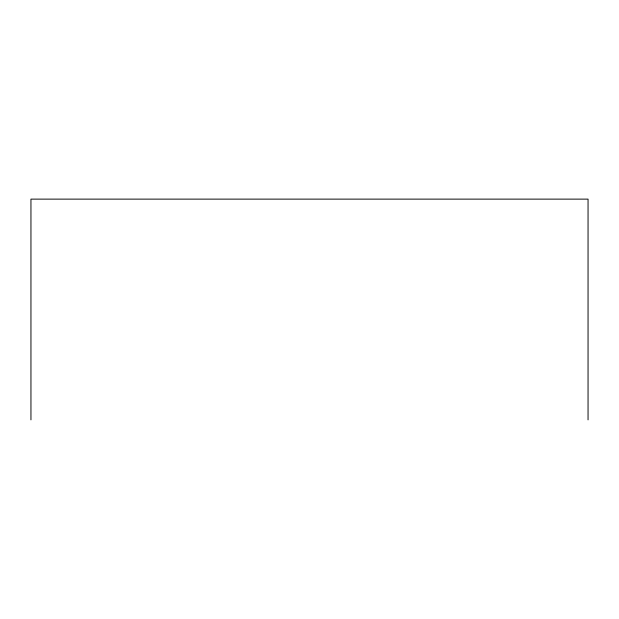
<?xml version="1.0" encoding="UTF-8"?>
<svg xmlns="http://www.w3.org/2000/svg" width="619" height="619" viewBox="0 0 619 619"><rect width="100%" height="100%" fill="white"/><g stroke="black" fill="none" stroke-linecap="round" stroke-linejoin="round"><path stroke-width="0.93" d="M588.05 419.875L588.05 199.125L30.95 199.125L30.95 419.875"/></g></svg>
